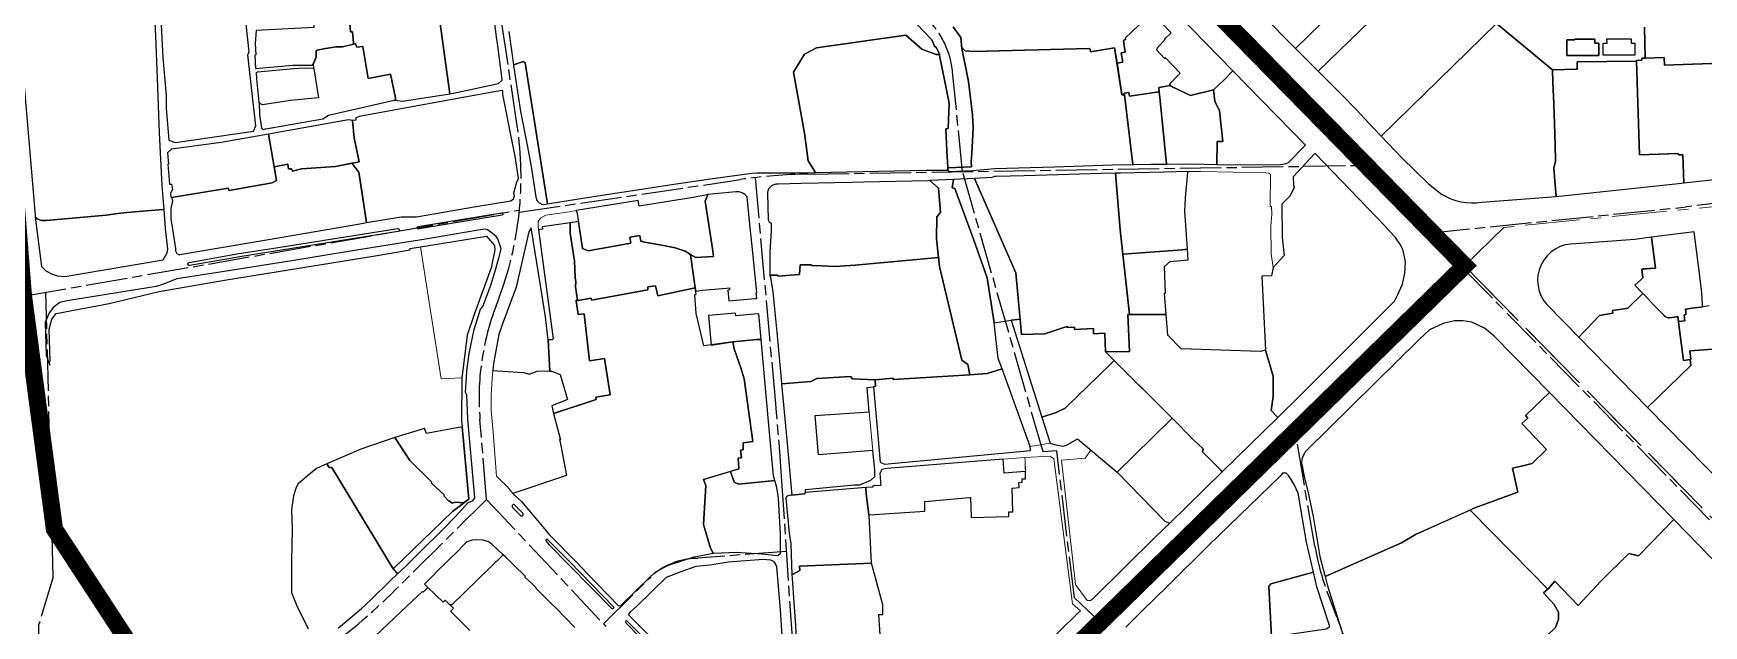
# Model space of a CAD drawing. Header units: millimetres. Extents: x 125232 to 134072, y 142885 to 152835.
# Drawn here: x 127708 to 128677, y 149478 to 149821 of the extents above; entities that cross this region are included whole.
import ezdxf

# ---------------------------------------------------------------- set-up
doc = ezdxf.new("R2010")
doc.units = ezdxf.units.MM
doc.linetypes.add('ACAD_ISO08W100', pattern=[36, 24, -3, 6, -3])
doc.linetypes.add('CENTER', pattern=[50.8, 31.75, -6.35, 6.35, -6.35])
for name, color, linetype in [('commerce', 10, 'Continuous'), ('commerce & office', 242, 'Continuous'), ('commerce and residence', 32, 'Continuous'), ('culture', 21, 'Continuous'), ('green & plaza', 80, 'Continuous'), ('hospital', 231, 'Continuous'), ('military', 76, 'Continuous'), ('research & university', 30, 'Continuous'), ('residence', 2, 'Continuous'), ('residence-bad', 41, 'Continuous'), ('Sports', 81, 'Continuous'), ('villadom', 51, 'Continuous'), ('water', 4, 'Continuous'), ('老城北中心线', 7, 'ACAD_ISO08W100')]:
    doc.layers.add(name, color=color, linetype=linetype)
for name, color, linetype, lineweight in [('government', 221, 'Continuous', 0), ('municipal utilities', 151, 'Continuous', 0), ('parking', 8, 'Continuous', 0), ('school', 31, 'Continuous', 0), ('super block', 6, 'CENTER', 0)]:
    doc.layers.add(name, color=color, linetype=linetype, lineweight=lineweight)

msp = doc.modelspace()

# ---------------------------------------------------------------- linework, layer by layer
at = {"layer": 'commerce'}
for points in [[(127942.51, 149835.23), (127942.62, 149838.06), (127940.55, 149837.98), (127906.61, 149835.76), (127893.24, 149834.44), (127890.83, 149833.93), (127890.79, 149833.86), (127891.78, 149822.11), (127892.83, 149822.11), (127893.51, 149815.71), (127893.51, 149814.9), (127894.62, 149815.15), (127895.32, 149813.19), (127898.96, 149813.56), (127902.07, 149795), (127914.92, 149797.5), (127917.88, 149783.91), (127917.88, 149782.42), (127921.97, 149781.89), (127949.36, 149786.19)], [(128363.95, 149840.08), (128356.76, 149833.25), (128367.85, 149821.65), (128364.08, 149817.98), (128364.43, 149817.61), (128360.17, 149813.26), (128359.41, 149811.74), (128364.06, 149806.71), (128364.63, 149807.04), (128373.13, 149798.26), (128367.15, 149791.97), (128367.31, 149791.02), (128367.75, 149791.07), (128367.81, 149790.71), (128379.21, 149785.21), (128392.4, 149788.5), (128398.22, 149793.96), (128403.63, 149799.53)], [(128616, 149815.55), (128613.8, 149815.54), (128613.81, 149817.92), (128602.09, 149817.88), (128602.09, 149817.5), (128597.52, 149817.49), (128597.52, 149808.45), (128616.02, 149808.51)], [(128692.79, 149797.4), (128692.21, 149804.12), (128654.07, 149802.82), (128653.92, 149807.21), (128642.88, 149806.84), (128642.88, 149806.84), (128641, 149806.78), (128641, 149805.68), (128637.85, 149805.57), (128637.85, 149805.07), (128639.61, 149750.77), (128662.17, 149751.51), (128662.2, 149750.76), (128664.8, 149750.86), (128665.43, 149734.48), (128697.13, 149737.95), (128695.13, 149768.44)], [(127896.59, 149740.74), (127892.7, 149745.84), (127892.59, 149745.95), (127883.04, 149744.06), (127863.34, 149742.68), (127858.15, 149741.27), (127857.57, 149742.58), (127855.74, 149742.58), (127855.32, 149745.41), (127847.45, 149743.73), (127848.7, 149735.84), (127846.24, 149734.48), (127821.31, 149730.13), (127820.73, 149731.39), (127788.04, 149726.08), (127788.08, 149725.92), (127788.46, 149723.94), (127787.41, 149719.83), (127787.41, 149713.91), (127790.19, 149696.34), (127790.19, 149695.08), (127791.03, 149693.61), (127792.35, 149692.8), (127792.66, 149692.9), (127845.34, 149701.87), (127897.24, 149710.79), (127901.09, 149711.45)], [(128503.41, 149682.09), (128503.95, 149688.74), (128502.45, 149695.23), (128500.9, 149698.53), (128497.99, 149702.86), (128494.98, 149706.15), (128491.98, 149709.63), (128451.75, 149751.33), (128450.92, 149751.15), (128438.76, 149737.98), (128438.83, 149733.22), (128439.31, 149731.84), (128436.99, 149727.01), (128432.05, 149722.22), (128432.23, 149702.89), (128433.54, 149692.28), (128427.15, 149685.48), (128426.03, 149680.51), (128420.59, 149680.3), (128422.6, 149637.51), (128427.02, 149622.44), (128427.18, 149610.56), (128425.84, 149602.5), (128429.77, 149598.42), (128442.85, 149611.23), (128497.46, 149665.89), (128499.18, 149669.35), (128502.1, 149675.72)], [(128427.02, 149622.44), (128422.6, 149637.51), (128419.73, 149636.73), (128373.68, 149638.28), (128366.07, 149646.11), (128364.99, 149658.07), (128342.84, 149658.07), (128343.64, 149636.71), (128329.9, 149636.39), (128368.42, 149597.9), (128380.65, 149585.67), (128386.43, 149580.24), (128386.18, 149578.5), (128396.77, 149567.9), (128397.5, 149566.81), (128429.77, 149598.42), (128425.84, 149602.5), (128427.18, 149610.56)], [(128565.98, 149569.02), (128571.99, 149570.33), (128577.44, 149571.65), (128585.7, 149579.73), (128571.42, 149594.87), (128574.95, 149598.07), (128573.49, 149599.45), (128587.42, 149612.92), (128555.17, 149645.81), (128549.81, 149650.15), (128542.42, 149653.75), (128537.32, 149654.4), (128532.24, 149654.4), (128525.68, 149652.92), (128517.83, 149649.32), (128511.83, 149643.6), (128446.35, 149579.22), (128445.83, 149578.56), (128445.05, 149577.28), (128444.55, 149576.27), (128444.1, 149575.1), (128443.82, 149574.12), (128443.68, 149573.36), (128443.58, 149572.73), (128443.53, 149571.96), (128443.84, 149570.27), (128445.11, 149564.03), (128447.12, 149555.57), (128450.3, 149540.93), (128454.23, 149517.74), (128456.35, 149509.59), (128457.27, 149506.06), (128501.58, 149525.67), (128509.66, 149530.45), (128544.2, 149545.92), (128568.38, 149554.8), (128569.01, 149554.96)], [(128129.96, 149643.66), (128127.41, 149643.66), (128113.55, 149642.19), (128113.55, 149642.19), (128114.34, 149638.24), (128118.46, 149626.57), (128120.21, 149620.87), (128125.18, 149584.5), (128119.58, 149583.69), (128119.58, 149579.67), (128117.96, 149579.47), (128118.57, 149575.01), (128116.66, 149574.87), (128117.03, 149568.51), (128112.24, 149567.1), (128112.25, 149567.07), (128114.26, 149560.78), (128116.85, 149559.78), (128136.25, 149561.55), (128138, 149561.74), (128137.15, 149564.51), (128134.51, 149593.96)], [(128368.42, 149597.9), (128334.83, 149631.47), (128332.5, 149629.12), (128306.42, 149603.79), (128301.27, 149601.3), (128292.93, 149598.64), (128297.77, 149583.48), (128300.17, 149582.72), (128304.99, 149581.73), (128307.1, 149582.3), (128313.49, 149585.92), (128336.5, 149566.74), (128367.1, 149596.54)], [(128605.31, 149594.67), (128587.42, 149612.92), (128573.49, 149599.45), (128574.95, 149598.07), (128571.42, 149594.87), (128585.7, 149579.73), (128577.44, 149571.65), (128571.99, 149570.33), (128565.98, 149569.02), (128569.01, 149554.96), (128568.38, 149554.8), (128544.2, 149545.92), (128541.34, 149544.64), (128566.03, 149519.62), (128586.38, 149498.76), (128586.64, 149498.99), (128590.57, 149503.42), (128604.12, 149489.35), (128617.13, 149503.41), (128633.45, 149519.41), (128639.02, 149518.15), (128659.61, 149539.14)], [(128566.03, 149519.62), (128541.34, 149544.64), (128509.66, 149530.45), (128501.58, 149525.67), (128457.27, 149506.06), (128458.68, 149500.67), (128467.79, 149471.86), (128472.45, 149459.35), (128476.61, 149443.71), (128533.75, 149452.06), (128573.32, 149459.75), (128585.94, 149471.6), (128590.94, 149476.47), (128592.6, 149481.41), (128592.6, 149485.43), (128590.11, 149489.83), (128583.97, 149496.55), (128586.38, 149498.76)], [(127980.39, 149518.62), (127973.67, 149524.92), (127971.74, 149526.32), (127968.73, 149527.22), (127964.66, 149527.37), (127962.36, 149527.15), (127959.19, 149526.26), (127956.55, 149523.48), (127954.34, 149521.19), (127948.14, 149515.14), (127941.92, 149509.07), (127939.92, 149506.97), (127934.58, 149501.62), (127936.61, 149499.71), (127945.58, 149491.23), (127946.61, 149492.32), (127949.17, 149489.9), (127950.49, 149489.6)], [(128452.39, 149500.03), (128450.4, 149508.71), (128425.72, 149501.76), (128424.55, 149500.41), (128426.19, 149471.13), (128457.88, 149475.77), (128460.05, 149477.04), (128459.46, 149478.85)]]:
    msp.add_lwpolyline(points, close=True, dxfattribs=at)
msp.add_lwpolyline([(128641.61, 149679.39), (128641.25, 149682.73), (128641.06, 149684.51), (128641.31, 149684.53), (128648.89, 149685.11), (128646.69, 149702.95), (128637, 149701.68), (128602.74, 149699.09, 0.672612), (128586.12, 149663.65), (128604.41, 149644.98), (128606.97, 149647.63), (128608.85, 149649.58), (128616.51, 149657.51), (128624.23, 149658.91), (128623.99, 149660.5), (128628.12, 149661.12), (128632.91, 149661.83), (128641.62, 149670.25), (128640.72, 149671.18), (128637.25, 149674.78), (128636.85, 149675.18), (128640.56, 149678.47)], format="xyb", close=True, dxfattribs=at)
for points in [[(128426.19, 149471.13), (128424.56, 149500.26), (128424.34, 149500.35), (128424.49, 149500.35), (128425.72, 149501.76), (128450.4, 149508.71), (128446.41, 149526.09), (128441.6, 149554.55), (128439.24, 149559.48), (128436.27, 149564.57), (128434.62, 149565.98), (128432.5, 149565.98), (128431.11, 149564.34), (128389.63, 149524.09), (128365.5, 149500.35), (128365.5, 149500.35), (128351.46, 149486.54), (128341.56, 149476.77)], [(128681.85, 149516.39), (128659.61, 149539.14), (128639.02, 149518.15), (128633.45, 149519.41), (128617.13, 149503.41), (128604.12, 149489.35), (128590.57, 149503.42), (128586.64, 149498.99), (128586.41, 149498.73), (128586.38, 149498.76), (128583.97, 149496.55), (128590.11, 149489.83), (128592.6, 149485.43), (128592.6, 149481.41), (128590.94, 149476.47)]]:
    msp.add_lwpolyline(points, dxfattribs=at)
at = {"layer": 'commerce & office'}
msp.add_lwpolyline([(128674.57, 149680.47), (128671.43, 149706.19), (128646.69, 149702.95), (128648.89, 149685.11), (128641.38, 149684.54), (128641.06, 149684.51), (128641.25, 149682.73), (128641.61, 149679.39), (128640.56, 149678.47), (128636.85, 149675.18), (128637.25, 149674.78), (128640.72, 149671.18), (128641.62, 149670.25), (128644.2, 149667.59), (128645.92, 149665.81), (128647.67, 149663.99), (128651.15, 149660.4), (128653.96, 149657.49), (128654.44, 149657.07), (128654.76, 149656.87), (128655.61, 149656.46, 0.141112), (128656.98, 149656.23), (128659.79, 149656.61), (128661.92, 149656.88), (128662.29, 149654.02), (128665.96, 149654.49), (128665.84, 149655.54), (128665.59, 149657.92), (128666.61, 149658.08), (128666.44, 149659.64), (128666.27, 149661.18), (128670.17, 149661.73), (128675.12, 149662.43), (128676.2, 149662.58), (128676.45, 149662.62), (128676.28, 149664.03), (128675.76, 149670.75)], format="xyb", close=True, dxfattribs=at)
msp.add_lwpolyline([(128709.53, 149639.94), (128668.84, 149637.08), (128669.41, 149632.1), (128668.99, 149632.05), (128669.46, 149628.56), (128644.38, 149604.2), (128700.53, 149546.89, 0.303306)], format="xyb", dxfattribs=at)
msp.add_lwpolyline([(128200.34, 149451.85), (128198.28, 149483.97), (128200.54, 149484.13), (128200.54, 149489.72), (128193.94, 149513.78), (128152.26, 149512.14), (128152.39, 149509.62), (128147.89, 149507.17), (128147.97, 149505.19), (128148.93, 149490.96), (128150.01, 149477.67), (128151.29, 149452.84)], dxfattribs=at)
at = {"layer": 'commerce and residence'}
msp.add_lwpolyline([(128241.44, 149825.13), (128245.87, 149818.86), (128246.45, 149812.4), (128246.91, 149812.59), (128248.34, 149811.21), (128253.13, 149810.78), (128320.38, 149812.57), (128320.89, 149812.05), (128321.15, 149810.58), (128335.1, 149812.89), (128336.5, 149803.94), (128339.86, 149804.59), (128338.88, 149809.9), (128341.25, 149810.27), (128340.2, 149816.92), (128341.58, 149818.12), (128341.25, 149818.5), (128356.76, 149833.25)], dxfattribs=at)
for points in [[(128397.5, 149566.81), (128396.77, 149567.9), (128386.18, 149578.5), (128386.43, 149580.24), (128380.65, 149585.67), (128368.42, 149597.9), (128367.1, 149596.54), (128336.5, 149566.74), (128364.31, 149538.3), (128367.07, 149537.04)], [(128138.46, 149512.96), (128138.99, 149511.65), (128141.08, 149486.82), (128145.82, 149411.89), (128144.94, 149409.78), (128141.16, 149406.54), (128136.18, 149405.44), (128132.72, 149405.78), (128129.48, 149407.33), (128121.54, 149415.1), (128053, 149483.84), (128054.48, 149485.73), (128057.81, 149488.9), (128074.99, 149505.7), (128083.6, 149509.06), (128092.3, 149512.14), (128100.33, 149512.88), (128110.95, 149514.64), (128131.2, 149516.11), (128135.38, 149515.79), (128136.69, 149515.13), (128137.27, 149514.68)]]:
    msp.add_lwpolyline(points, close=True, dxfattribs=at)
at = {"layer": 'culture'}
for points in [[(128506.85, 149877.57, -0.462909), (128505.74, 149891.5), (128467.2, 149929.3, -0.358901), (128455.85, 149929.28), (128389.74, 149864.59), (128404.38, 149848.84), (128435.46, 149817.19), (128440.05, 149812.55)], [(128556.73, 149826.94, -0.372806), (128557.66, 149838.73), (128534.99, 149860.53), (128535.61, 149861.08), (128533.9, 149862.93, -0.452341), (128519.97, 149864.11), (128453.19, 149799.27), (128467.24, 149785.2), (128475.15, 149777.33), (128485.24, 149766.21), (128489.7, 149761.6)], [(128662.32, 149653.77), (128661.92, 149656.88), (128659.79, 149656.61), (128657.07, 149656.25, -0.150833), (128655.61, 149656.46), (128654.76, 149656.87), (128654.44, 149657.07), (128653.96, 149657.49), (128651.15, 149660.4), (128647.67, 149663.99), (128645.92, 149665.81), (128644.2, 149667.59), (128641.62, 149670.25), (128632.91, 149661.83), (128628.12, 149661.12), (128623.99, 149660.5), (128624.23, 149658.91), (128616.51, 149657.51), (128608.85, 149649.58), (128606.97, 149647.63), (128604.41, 149644.98), (128644.38, 149604.2), (128669.46, 149628.56), (128668.99, 149632.05), (128665.17, 149631.54)]]:
    msp.add_lwpolyline(points, format="xyb", close=True, dxfattribs=at)
at = {"layer": 'government'}
for points in [[(128013.3, 149623.39), (128008.43, 149625.22), (128007.48, 149625.22), (128006.46, 149625.49), (128000, 149625.26), (127995.41, 149623.54), (127992.26, 149624.44), (127988.91, 149624.67), (127974.33, 149625.63), (127973.97, 149620.84), (127973.41, 149611.58), (127973.41, 149602.35), (127974.44, 149589.94), (127976.41, 149564.33), (127977.76, 149563.02), (127982.79, 149558.08), (127985.87, 149554.22), (128017.15, 149564.73), (128013.15, 149585.02), (128013.05, 149585.57), (128013.56, 149585.49), (128008.46, 149605.17), (128017.57, 149608.72)], [(128336.5, 149566.74), (128321.38, 149579.35), (128318.04, 149574.83), (128304.32, 149573.68), (128312.32, 149501.55), (128319.18, 149492.13), (128321.35, 149492.13), (128322.84, 149493.57), (128358.6, 149528.9), (128367.07, 149537.04), (128364.31, 149538.3)]]:
    msp.add_lwpolyline(points, close=True, dxfattribs=at)
msp.add_lwpolyline([(128278.4, 149450.06), (128314.11, 149485.16), (128315.26, 149486.26), (128310.75, 149490.28), (128299.84, 149574.39), (128297.6, 149575.85), (128283.06, 149575.23), (128283.01, 149575.22), (128283.25, 149573.16), (128283.47, 149562.86), (128281.38, 149562.73), (128281.5, 149560.81), (128279.55, 149560.69), (128279.72, 149557.66), (128275.6, 149557.42), (128275.98, 149543.66), (128273.72, 149543.6), (128273.79, 149540.89), (128251.83, 149540.28), (128251.5, 149552.03), (128250.75, 149551.96), (128224.9, 149549.57), (128224.98, 149544.07), (128192.82, 149541.94), (128192.57, 149541.87), (128192.59, 149541.66), (128193.94, 149513.78), (128200.54, 149489.72), (128200.54, 149484.13), (128198.28, 149483.97), (128200.34, 149451.85)], dxfattribs=at)
at = {"layer": 'green & plaza'}
msp.add_lwpolyline([(128506.85, 149877.57), (128440.05, 149812.55), (128453.19, 149799.27), (128519.97, 149864.11, 0.452341)], format="xyb", dxfattribs=at)
msp.add_lwpolyline([(128590.46, 149762.98), (128589.87, 149780.42), (128589.44, 149792.96), (128589.2, 149800.08), (128556.73, 149826.94), (128489.7, 149761.6), (128501.81, 149749.11), (128517.23, 149733.93), (128524.79, 149728.03, 0.183541), (128548.26, 149723.3), (128591.31, 149726.61), (128590.56, 149735.64), (128589.88, 149743.12), (128590.99, 149747.07), (128590.95, 149748.54)], format="xyb", close=True, dxfattribs=at)
msp.add_lwpolyline([(128556.73, 149826.94), (128589.2, 149800.08), (128603.55, 149800.43), (128603.55, 149804.76), (128637.85, 149805.07), (128637.85, 149805.57), (128641, 149805.68), (128641, 149806.78), (128642.88, 149806.84), (128642.61, 149824.81)], dxfattribs=at)
for points in [[(128597.52, 149817.49), (128602.09, 149817.5), (128602.09, 149817.88), (128613.81, 149817.92), (128613.8, 149815.54), (128616, 149815.55), (128616.02, 149808.51), (128597.52, 149808.45)], [(128618.52, 149815.62), (128620.8, 149815.62), (128620.78, 149818.14), (128634.8, 149818.05), (128634.8, 149815.67), (128636.99, 149815.67), (128636.99, 149808.64), (128618.54, 149808.58)], [(127993.04, 149804.24), (127991.93, 149804.89), (127986.34, 149803.06), (127986.39, 149802.69), (127990.37, 149775.9), (127994.36, 149755.52), (127996.6, 149743.94), (127999.36, 149726.48), (127999.64, 149724.69), (128000, 149724.03), (128001.17, 149722.94), (128002.59, 149722.2), (128003.88, 149721.98), (128006.13, 149722.36)], [(127931.04, 149709.27), (127979.41, 149717.19), (127979.74, 149717.04), (127979.98, 149716.75), (127980.06, 149716.46), (127980.04, 149716.13), (127979.85, 149715.8), (127979.74, 149715.73), (127931.49, 149707.75), (127931.22, 149707.71), (127930.81, 149707.84), (127930.53, 149708.13), (127930.45, 149708.45), (127930.51, 149708.76), (127930.68, 149709.05)], [(127977.13, 149702.1), (127976.19, 149703.49), (127974.01, 149705.36), (127971.31, 149707.33), (127969.82, 149707.61), (127965.8, 149706.98), (127938.81, 149702.46), (127931.72, 149701.33), (127923, 149699.94), (127891.71, 149694.85), (127858.83, 149689.56), (127814.72, 149682.6), (127791.05, 149678.81), (127782.69, 149675.54), (127778.93, 149674.47), (127727.26, 149666.07), (127723.01, 149665.01), (127719.27, 149662.19), (127716.69, 149658.76), (127714.6, 149653.54), (127715.15, 149634.54), (127717.21, 149628.71), (127717.12, 149631.1), (127717.47, 149631.11), (127716.95, 149649.62), (127718.43, 149655.34), (127721.02, 149658.81), (127751.63, 149664.51), (127780.67, 149671.43), (127819.76, 149678.18), (127904.94, 149692.07), (127926.3, 149695.6), (127926.3, 149696.36), (127932.35, 149697.35), (127970.74, 149703.6), (127975.37, 149698.2), (127975.55, 149695.74), (127973.43, 149685.28), (127963.52, 149658.04), (127959.33, 149646.08), (127956.54, 149622.75), (127956.37, 149621.36), (127956.16, 149596.51), (127956.49, 149592.93), (127960.42, 149551.02), (127951, 149543.77), (127916.53, 149510.48), (127916.54, 149510.47), (127919.09, 149507.6), (127923.64, 149511.94), (127932.63, 149520.87), (127945.38, 149533.39), (127952.67, 149541.01), (127960, 149549.05), (127962.71, 149550.1), (127963.84, 149551.82), (127960.14, 149592.98), (127959.73, 149597.6), (127959.26, 149611.32), (127958.45, 149613.16), (127958.97, 149621.63), (127959.2, 149625.47), (127960.54, 149635.6), (127963.4, 149649.44), (127967.08, 149661.27), (127968.58, 149662.72), (127973.05, 149674.49), (127975.41, 149682.73), (127978.05, 149691.6), (127979.12, 149696.33)], [(127798.13, 149688.3), (127826.88, 149693.45), (127846.04, 149696.46), (127888.73, 149703.26), (127919.28, 149707.98), (127919.63, 149707.89), (127919.88, 149707.69), (127920.05, 149707.45), (127920.12, 149707.16), (127920.08, 149706.8), (127919.9, 149706.52), (127919.63, 149706.34), (127919.43, 149706.27), (127919.32, 149706.25), (127828.67, 149691.87), (127798.46, 149686.56), (127797.88, 149686.59), (127797.52, 149686.85), (127797.34, 149687.28), (127797.39, 149687.76), (127797.73, 149688.14)], [(127986.87, 149547.75), (127986.54, 149547.87), (127986.18, 149547.87), (127985.74, 149547.58), (127985.62, 149547.37), (127985.52, 149546.92), (127985.5, 149546.82), (127985.82, 149546.22), (127990.58, 149541.38), (127990.91, 149541.25), (127991.45, 149541.25), (127991.68, 149541.43), (127991.96, 149541.79), (127991.96, 149542.11), (127991.96, 149542.48), (127991.75, 149542.81)], [(128018.78, 149514.77), (128006.08, 149527.5), (128005.66, 149527.66), (128005.26, 149527.55), (128005.01, 149527.26), (128005.01, 149526.93), (128005.17, 149526.53), (128006.9, 149524.77), (128043.45, 149487.61), (128043.64, 149487.5), (128044.02, 149487.5), (128044.3, 149487.66), (128044.48, 149487.98), (128044.43, 149488.35)], [(128082.5, 149447.42), (128131.26, 149398.21), (128132.03, 149398.21), (128132.44, 149399.32), (128131.52, 149401.24), (128120.29, 149412.07), (128087.07, 149445.49), (128052.13, 149480.47), (128051.49, 149480.35), (128051.24, 149479.74), (128051.69, 149479.13)]]:
    msp.add_lwpolyline(points, close=True, dxfattribs=at)
at = {"layer": 'hospital'}
for points in [[(127914.92, 149797.5), (127902.07, 149795), (127898.96, 149813.56), (127895.32, 149813.19), (127894.62, 149815.15), (127887.14, 149813.41), (127883.47, 149813.41), (127876.13, 149812.27), (127871.84, 149811.4), (127871.84, 149807.55), (127869.99, 149803.21), (127870.27, 149801.35), (127870.01, 149801.33), (127870.44, 149800.75), (127873.11, 149783.85), (127856.9, 149782.38), (127840.6, 149779.82), (127839.72, 149780.22), (127838.67, 149780.97), (127838.84, 149774.12), (127840.13, 149766.3), (127841.26, 149765.46), (127842.46, 149765.78), (127842.62, 149765.89), (127875.7, 149771.75), (127879.04, 149773.71), (127917, 149782.54), (127917.88, 149782.42), (127917.88, 149783.91)], [(128120.21, 149620.87), (128118.46, 149626.57), (128114.34, 149638.24), (128113.55, 149642.19), (128096.84, 149639.86), (128092.37, 149658.65), (128091.48, 149669.62), (128092.34, 149669.89), (128091.8, 149673.52), (128070.06, 149669.06), (128068.69, 149674.68), (128064.16, 149674.12), (128064.22, 149672.41), (128062.11, 149672.03), (128031.58, 149666.51), (128031.37, 149667.67), (128022.66, 149666.1), (128023.82, 149658.12), (128027.22, 149658.61), (128030.46, 149631.3), (128039.1, 149632.61), (128042.32, 149611.47), (128036.33, 149610.56), (128034.01, 149610.2), (128034.28, 149608.85), (128009.61, 149600.72), (128013.56, 149585.49), (128013.05, 149585.57), (128013.15, 149585.02), (128017.15, 149564.73), (127985.87, 149554.22), (127986.03, 149554.02), (127990.89, 149549.64), (128007.12, 149530.3), (128023.17, 149514.06), (128029.33, 149507.61), (128047, 149489.27), (128047.98, 149489.09), (128048.63, 149489.38), (128065.56, 149505.93), (128069.07, 149508.95), (128076.19, 149512.63), (128091.06, 149517.52), (128102.23, 149519.67), (128100.64, 149522.57), (128096.48, 149536.27), (128097.89, 149558.89), (128096.52, 149562.47), (128117.03, 149568.51), (128116.66, 149574.87), (128118.57, 149575.01), (128117.96, 149579.47), (128119.58, 149579.67), (128119.58, 149583.69), (128125.18, 149584.5)]]:
    msp.add_lwpolyline(points, close=True, dxfattribs=at)
at = {"layer": 'military'}
msp.add_lwpolyline([(128375.78, 149718.08), (128376.24, 149725.83), (128377.6, 149740.44), (128377.73, 149741.03), (128363.71, 149740.78), (128338.43, 149740.21), (128335.69, 149740.15), (128338.32, 149707.29), (128339.89, 149693.21), (128374.33, 149695.75), (128377.4, 149696.06)], close=True, dxfattribs=at)
at = {"layer": 'municipal utilities'}
for points in [[(128620.78, 149818.14), (128634.8, 149818.05), (128634.8, 149815.67), (128636.99, 149815.67), (128636.99, 149808.64), (128618.54, 149808.58), (128618.52, 149815.62), (128620.8, 149815.62)], [(128023.22, 149716.65), (128022.71, 149718.47), (128018.63, 149717.8), (128005.07, 149715.78), (128001.93, 149713.98), (128000.59, 149712.17), (128000.59, 149708.76), (128000.78, 149707.35), (128003.13, 149707.74), (128002.95, 149709.03), (128023.93, 149712.09)], [(128283.25, 149573.16), (128283.01, 149575.22), (128270.38, 149574.19), (128271.05, 149566.07), (128283.2, 149567.03), (128283.38, 149567.01)]]:
    msp.add_lwpolyline(points, close=True, dxfattribs=at)
at = {"layer": 'parking'}
msp.add_lwpolyline([(128275.02, 149654.81), (128265.26, 149653.27), (128267.57, 149632.7), (128286.18, 149581.55), (128297.77, 149583.48)], close=True, dxfattribs=at)
at = {"layer": 'research & university'}
msp.add_lwpolyline([(128642.61, 149824.81), (128642.88, 149806.84), (128653.92, 149807.21), (128654.07, 149802.82), (128692.21, 149804.12), (128692.21, 149804.13), (128699.08, 149804.73), (128699.13, 149802.01), (128703.32, 149802.01), (128703.34, 149800.81), (128715.84, 149801.06), (128718.39, 149801.12), (128725.77, 149801.63), (128741.08, 149802.67), (128744.57, 149803.3), (128750.51, 149808.32), (128746.82, 149812.61), (128747.62, 149820.09), (128745.71, 149831.02)], dxfattribs=at)
msp.add_lwpolyline([(127988.52, 149735.77), (127988.86, 149736.17), (127989.09, 149736.7), (127989.15, 149737.27), (127987.19, 149749.98), (127984.97, 149761.4), (127980.21, 149785.82), (127980.07, 149788.12), (127975.03, 149787.25), (127896.69, 149772.98), (127894.83, 149772.34), (127894.77, 149770.81), (127892.93, 149770.67), (127893.83, 149760.73), (127896.72, 149746.76), (127892.59, 149745.95), (127892.7, 149745.84), (127896.59, 149740.74), (127898.12, 149730.8), (127901.09, 149711.45), (127921.1, 149714.88), (127930.09, 149714.8), (127964.63, 149720.71), (127984.79, 149724.1), (127986.27, 149725.27), (127986.85, 149727.08), (127986.51, 149728.77)], close=True, dxfattribs=at)
at = {"layer": 'residence'}
for points in [[(127780.96, 149763.49), (127779.78, 149795.28), (127778.83, 149819.66), (127778.04, 149836.44), (127775.5, 149871.74), (127774.63, 149873.25), (127762.15, 149872.49), (127716.93, 149868.23), (127697.9, 149865.1), (127696.17, 149863.69), (127708.67, 149715.87), (127708.82, 149714.63), (127709.89, 149713.66), (127712.42, 149712.59), (127715.12, 149712.76), (127719.46, 149713.04), (127750, 149715.71), (127756.8, 149716.66), (127761.97, 149717.33), (127782.87, 149718.98), (127783.57, 149719.03), (127782.46, 149733.07)], [(127831.1, 149826.51), (127828.3, 149858.21), (127828.3, 149868.7), (127827.46, 149876.49), (127826.94, 149877.16), (127825.32, 149876.96), (127790.06, 149874.18), (127779.89, 149873.57), (127779.14, 149871.74), (127781.44, 149833.86), (127782.86, 149807.03), (127784.76, 149785.26), (127784.76, 149777.8), (127786.42, 149759.37), (127790.14, 149757.95), (127835.39, 149764.59), (127836.81, 149767.59), (127832.23, 149808.84), (127832.87, 149810.61)], [(127892.83, 149822.11), (127891.78, 149822.11), (127890.79, 149833.86), (127890.79, 149833.85), (127890.78, 149833.9), (127876.79, 149833.27), (127869.99, 149832.08), (127870.39, 149828.11), (127870.39, 149824.75), (127836.95, 149822.98), (127836.4, 149815.31), (127836.89, 149808.88), (127836.23, 149808.49), (127836.7, 149800.86), (127858.1, 149802.74), (127869.78, 149802.74), (127871.84, 149807.55), (127871.84, 149811.4), (127876.13, 149812.27), (127883.47, 149813.41), (127887.14, 149813.41), (127893.51, 149814.9), (127893.51, 149815.71)], [(127976.46, 149819.03), (127974.69, 149833.28), (127973.5, 149841.26), (127956.27, 149838.6), (127942.62, 149838.06), (127942.51, 149835.23), (127949.36, 149786.19), (127951.56, 149786.53), (127977.61, 149792.23), (127979.83, 149794.09), (127979.8, 149794.53), (127977.28, 149813.94)], [(128239.01, 149780.62), (128238.76, 149782.73), (128236.68, 149792.38), (128233.53, 149808.47), (128233.74, 149809.01), (128231.58, 149809.01), (128223.28, 149812.07), (128213.97, 149820.13), (128162.14, 149812.96), (128155.22, 149809.22), (128148.85, 149798.66), (128155.21, 149763.32), (128157.26, 149747.21), (128161.48, 149740.44), (128161.55, 149740.44), (128225.77, 149741.88), (128238.27, 149741.96), (128238.26, 149743.43), (128237.8, 149752.97), (128237.16, 149765.83), (128238.61, 149766.01)], [(128340.8, 149785.63), (128339.36, 149785.63), (128335.1, 149812.89), (128321.15, 149810.58), (128320.89, 149812.05), (128320.38, 149812.57), (128253.13, 149810.78), (128248.34, 149811.21), (128246.91, 149812.59), (128246.45, 149812.4), (128250.41, 149793.4), (128252.64, 149773.91), (128253.11, 149766.54), (128252.27, 149751.57), (128251.79, 149746.83), (128252.07, 149743.75), (128238.46, 149743.33), (128238.26, 149743.43), (128238.27, 149741.96), (128238.68, 149741.96), (128238.64, 149741.1), (128252.75, 149741.67), (128265.62, 149742.81), (128300.22, 149743.86), (128333.94, 149744.89), (128345.74, 149745.1)], [(128637.85, 149805.07), (128603.55, 149804.76), (128603.55, 149800.43), (128589.2, 149800.08), (128589.44, 149792.96), (128589.87, 149780.42), (128590.46, 149762.98), (128590.95, 149748.54), (128590.99, 149747.07), (128589.88, 149743.12), (128590.56, 149735.64), (128591.31, 149726.61), (128662.35, 149734.15), (128665.43, 149734.48), (128664.8, 149750.86), (128662.2, 149750.76), (128662.17, 149751.51), (128639.61, 149750.77)], [(127838.66, 149781.27), (127837.43, 149794.84), (127837.16, 149798.51), (127837.77, 149799.03), (127858.91, 149800.8), (127864.91, 149801.32), (127866.4, 149801.03), (127870.01, 149801.33), (127870.44, 149800.75), (127873.11, 149783.85), (127856.9, 149782.38), (127840.6, 149779.82), (127839.72, 149780.22), (127838.67, 149780.97)], [(128395.91, 149776.4), (128393.25, 149782), (128392.4, 149788.5), (128379.21, 149785.21), (128367.81, 149790.71), (128367.75, 149791.07), (128367.32, 149791), (128367.32, 149790.97), (128360.66, 149789.82), (128360.97, 149787.32), (128361.59, 149782.35), (128365.29, 149745.37), (128379.89, 149745.5), (128394.39, 149745.26), (128394.61, 149758.58), (128397.88, 149758.53)], [(127893.83, 149760.73), (127892.93, 149770.67), (127890.66, 149771.14), (127844.06, 149762.87), (127847.46, 149743.73), (127855.32, 149745.41), (127855.74, 149742.58), (127857.57, 149742.58), (127858.15, 149741.27), (127863.34, 149742.68), (127883.04, 149744.06), (127896.72, 149746.76)], [(127844.06, 149762.87), (127816.76, 149758.02), (127787.94, 149754.03), (127785.62, 149751.97), (127786.09, 149745.34), (127785.67, 149745.34), (127786.67, 149733.71), (127787.94, 149733.71), (127788.37, 149730.59), (127787.2, 149728.52), (127787.57, 149726.14), (127787.79, 149726.04), (127820.73, 149731.39), (127821.31, 149730.13), (127846.24, 149734.48), (127848.7, 149735.84), (127847.45, 149743.73), (127847.46, 149743.73)], [(128345.74, 149745.1), (128345.76, 149745.01), (128345.74, 149745.1)], [(128231.91, 149714.8), (128234.09, 149717.35), (128232.86, 149731.52), (128227.96, 149735.83), (128226.63, 149735.75), (128189.41, 149734.92), (128182.6, 149734.76), (128153.31, 149734.1), (128140.13, 149733.81), (128138.6, 149733.76), (128137.98, 149733.65), (128136.81, 149733.24), (128135.94, 149732.72), (128134.72, 149731.53), (128133.94, 149730.15), (128133.6, 149728.73), (128134.16, 149713.09), (128134.63, 149711.91), (128135.86, 149711.22), (128135.91, 149706.63), (128134.99, 149694.67), (128135.03, 149684.18), (128135.09, 149680.95), (128139.56, 149680.95), (128139.6, 149680.32), (128152.31, 149681.34), (128152.56, 149686.96), (128159.17, 149687.03), (128159.18, 149686.49), (128164.98, 149686.3), (128172.93, 149685.92), (128184.65, 149686.68), (128232.94, 149691.15), (128231.82, 149702.09)], [(128261.08, 149679.41), (128253.3, 149701.77), (128242.32, 149731.29), (128240.79, 149731.64), (128241.56, 149736.55), (128227.96, 149735.83), (128232.86, 149731.52), (128234.09, 149717.35), (128231.91, 149714.8), (128231.82, 149702.09), (128233.48, 149685.91), (128246.51, 149631.64), (128249.97, 149629.21), (128251, 149623.19), (128251.04, 149623.19), (128261.23, 149623.83), (128269.82, 149626.52), (128267.57, 149632.7), (128265.26, 149653.27)], [(128338.32, 149707.29), (128335.69, 149740.15), (128327.23, 149739.95), (128302.11, 149739.26), (128282.64, 149738.69), (128266.28, 149738.21), (128265.34, 149738.15), (128264.5, 149737.92), (128263.88, 149737.59), (128253.82, 149737.11), (128277.87, 149682.31), (128280.99, 149646.58), (128294.7, 149646.95), (128307.4, 149651.22), (128307.77, 149650.52), (128311.79, 149650.79), (128311.86, 149649.47), (128322.77, 149650.07), (128322.93, 149646.99), (128329.36, 149647.25), (128329.8, 149636.49), (128329.9, 149636.39), (128343.64, 149636.71), (128342.84, 149658.07), (128343.81, 149658.07), (128339.89, 149693.21)], [(128097.43, 149723.94), (128099.16, 149727.7), (128098.51, 149727.63), (128090.55, 149726.03), (128059.22, 149721.01), (128058.55, 149724.35), (128022.71, 149718.47), (128023.22, 149716.65), (128026.39, 149696.45), (128029.6, 149695.17), (128054.35, 149699.55), (128053.75, 149702.93), (128059.57, 149703.96), (128060.17, 149700.58), (128061.18, 149700.76), (128061.27, 149700.23), (128073.25, 149698.24), (128080.15, 149696.77), (128085.84, 149694.94), (128089.02, 149692.95), (128092.19, 149691.3), (128102.36, 149691.88), (128101.74, 149696.45)], [(128124.97, 149695.93), (128123.34, 149712.2), (128121.85, 149726.34), (128120.7, 149727.63), (128119.46, 149728.58), (128117.26, 149729.3), (128115.39, 149729.3), (128099.16, 149727.7), (128097.43, 149723.94), (128101.74, 149696.45), (128102.36, 149691.88), (128092.19, 149691.3), (128088.96, 149692.98), (128091.8, 149673.52), (128092.07, 149671.74), (128095.99, 149672.22), (128109.92, 149673.49), (128111.56, 149673.63), (128111.67, 149672.39), (128110.71, 149672.3), (128111.27, 149666.1), (128126.32, 149667.36), (128127.53, 149667.5), (128127.11, 149670.78), (128127.43, 149670.83)], [(128088.96, 149692.99), (128085.84, 149694.94), (128080.15, 149696.77), (128073.25, 149698.24), (128061.27, 149700.23), (128061.18, 149700.76), (128060.17, 149700.58), (128059.57, 149703.96), (128053.75, 149702.93), (128054.35, 149699.55), (128029.6, 149695.17), (128026.39, 149696.45), (128023.93, 149712.09), (128019.13, 149711.39), (128019.13, 149711.33), (128019.18, 149705.26), (128020.48, 149696.63), (128021.66, 149689.29), (128022.02, 149679.68), (128022.39, 149677.09), (128022.31, 149674.22), (128023.42, 149666.52), (128022.66, 149666.41), (128022.66, 149666.1), (128031.37, 149667.67), (128031.58, 149666.51), (128062.11, 149672.03), (128064.22, 149672.41), (128064.16, 149674.12), (128068.69, 149674.68), (128070.06, 149669.06), (128091.8, 149673.52)], [(128233.48, 149685.91), (128232.94, 149691.15), (128184.65, 149686.68), (128172.93, 149685.92), (128164.98, 149686.3), (128159.18, 149686.49), (128159.17, 149687.03), (128152.56, 149686.96), (128152.31, 149681.34), (128139.6, 149680.32), (128139.56, 149680.95), (128135.09, 149680.95), (128135.1, 149680.76), (128135.37, 149679.59), (128136.8, 149671.31), (128137.59, 149663.28), (128139.1, 149647.81), (128140.01, 149637.47), (128141.85, 149618.49), (128141.89, 149617.98), (128158.77, 149619.31), (128162.31, 149620.97), (128181.88, 149622.2), (128182.97, 149620.88), (128196.11, 149620.19), (128206.65, 149621.11), (128206.68, 149620.42), (128251, 149623.19), (128249.97, 149629.21), (128246.51, 149631.64)], [(128364.13, 149685.95), (128367.32, 149688.83), (128377.85, 149689.92), (128377.4, 149696.06), (128374.33, 149695.75), (128340.1, 149693.22), (128339.89, 149693.16), (128343.78, 149658.32), (128343.89, 149658.07), (128364.99, 149658.07), (128364.02, 149670.45), (128364.69, 149670.51)], [(128128.59, 149658.53), (128125.87, 149658.28), (128115.34, 149657.35), (128115.21, 149658.97), (128099.5, 149657.58), (128100.91, 149640.43), (128113.55, 149642.19), (128127.41, 149643.66), (128129.96, 149643.66)], [(128191.46, 149615.85), (128195.1, 149616.21), (128196.42, 149616.62), (128196.11, 149620.19), (128182.97, 149620.88), (128181.88, 149622.2), (128162.31, 149620.97), (128158.77, 149619.31), (128141.89, 149617.98), (128142.53, 149609.82), (128144.93, 149585.49), (128147.75, 149553.34), (128155.08, 149554.05), (128155.66, 149554.76), (128155.66, 149556.68), (128184.05, 149559.37), (128187.22, 149559.37), (128193.55, 149561.92), (128195.87, 149564.19), (128195.87, 149568), (128194.83, 149579.26), (128163.29, 149576.76), (128161.42, 149599.49), (128192.77, 149601.66)], [(128269.82, 149626.52), (128261.23, 149623.83), (128251.04, 149623.19), (128251.01, 149623.14), (128251, 149623.19), (128206.68, 149620.42), (128206.65, 149621.11), (128196.11, 149620.19), (128196.42, 149616.62), (128195.1, 149616.21), (128199.04, 149572.46), (128201.51, 149571.38), (128286.36, 149579.13), (128286.18, 149581.55)], [(127956.49, 149592.93), (127935.81, 149589.11), (127934.69, 149591.94), (127917.48, 149586.81), (127926.11, 149573.36), (127938.95, 149560.87), (127938.45, 149560.51), (127946.21, 149553.25), (127945.82, 149552.85), (127948.86, 149549.86), (127949, 149550), (127950.79, 149548.71), (127952.59, 149549.27), (127957.33, 149548.77), (127960.42, 149551.02)], [(128279.55, 149560.69), (128281.5, 149560.81), (128281.38, 149562.73), (128283.47, 149562.86), (128283.38, 149567.01), (128283.2, 149567.03), (128271.05, 149566.07), (128270.38, 149574.19), (128202.98, 149568.69), (128200.11, 149568.22), (128198.91, 149565.93), (128199.54, 149558.99), (128194.87, 149558.66), (128194.87, 149558.03), (128190.7, 149557.69), (128190.7, 149557.68), (128191, 149554.03), (128192.57, 149541.87), (128192.82, 149541.94), (128224.98, 149544.07), (128224.9, 149549.57), (128250.75, 149551.96), (128251.5, 149552.03), (128251.83, 149540.28), (128273.79, 149540.89), (128273.72, 149543.6), (128275.98, 149543.66), (128275.6, 149557.42), (128279.72, 149557.66)], [(128140.05, 149551.54), (128139.13, 149557.81), (128138.41, 149560.41), (128138, 149561.74), (128136.25, 149561.55), (128116.85, 149559.78), (128114.26, 149560.78), (128112.24, 149567.1), (128096.52, 149562.47), (128097.89, 149558.89), (128096.48, 149536.27), (128100.64, 149522.57), (128102.23, 149519.67), (128102.6, 149519.74), (128115.42, 149520.23), (128130.31, 149519.25), (128139.71, 149518.27), (128141.18, 149519.74), (128141.18, 149530.53)]]:
    msp.add_lwpolyline(points, close=True, dxfattribs=at)
for points in [[(127983.67, 149822.36), (127986.34, 149803.06), (127991.93, 149804.89), (127993.04, 149804.24), (128006.13, 149722.36), (128027.75, 149725.85), (128049.17, 149729.18), (128080.79, 149733.92), (128103.36, 149737.22), (128124.62, 149740.15), (128127.56, 149740.37), (128149.55, 149740.41), (128161.48, 149740.44), (128157.26, 149747.21), (128155.21, 149763.32), (128148.85, 149798.66), (128155.22, 149809.22), (128162.14, 149812.96), (128213.97, 149820.13), (128223.28, 149812.07), (128231.58, 149809.01), (128233.74, 149809.01), (128231.46, 149813.13), (128230.31, 149814.08), (128230.1, 149815.6), (128228.89, 149817.79), (128207.66, 149840.01)], [(128356.76, 149833.25), (128341.25, 149818.5), (128341.58, 149818.12), (128340.2, 149816.92), (128341.25, 149810.27), (128338.88, 149809.9), (128339.86, 149804.59), (128336.5, 149803.94), (128339.34, 149785.74), (128340.81, 149785.88), (128340.71, 149786.59), (128343.31, 149786.97), (128343.64, 149784.76), (128360.97, 149787.32), (128360.66, 149789.82), (128367.32, 149790.97), (128367.31, 149791.02), (128367.15, 149791.97), (128373.13, 149798.26), (128364.63, 149807.04), (128364.06, 149806.71), (128359.41, 149811.74), (128360.17, 149813.26), (128364.43, 149817.61), (128364.08, 149817.98), (128367.85, 149821.65)], [(128680.07, 149663.13), (128676.2, 149662.58), (128675.12, 149662.43), (128670.17, 149661.73), (128666.27, 149661.18), (128666.44, 149659.64), (128666.61, 149658.08), (128665.59, 149657.92), (128665.84, 149655.54), (128665.96, 149654.49), (128662.29, 149654.02), (128662.32, 149653.77), (128665.17, 149631.54), (128668.99, 149632.05), (128669.41, 149632.1), (128668.84, 149637.08), (128709.53, 149639.94)], [(127960.95, 149474.69), (127949.79, 149485.91), (127949.97, 149486.09), (127951.49, 149487.72), (127949.17, 149489.9), (127946.61, 149492.32), (127945.58, 149491.23), (127936.61, 149499.71), (127933.99, 149497.04), (127933.53, 149497.49), (127921.09, 149485.73), (127905.84, 149471.3)]]:
    msp.add_lwpolyline(points, dxfattribs=at)
at = {"layer": 'residence-bad'}
for points in [[(128403.63, 149799.53), (128398.22, 149793.96), (128392.4, 149788.5), (128393.25, 149782), (128395.91, 149776.4), (128397.88, 149758.53), (128394.61, 149758.58), (128394.39, 149745.26), (128407.92, 149745.05), (128431.43, 149745.22), (128434.63, 149745.79), (128435.99, 149746.24), (128445.85, 149756.37)], [(128361.59, 149782.35), (128360.97, 149787.32), (128343.64, 149784.76), (128343.31, 149786.97), (128340.71, 149786.59), (128340.81, 149785.88), (128339.34, 149785.74), (128339.36, 149785.63), (128340.8, 149785.63), (128345.74, 149745.1), (128356.32, 149745.29), (128365.29, 149745.37)], [(127784.44, 149708.07), (127783.57, 149719.03), (127782.87, 149718.98), (127761.97, 149717.33), (127756.8, 149716.66), (127750, 149715.71), (127719.46, 149713.04), (127715.12, 149712.76), (127712.42, 149712.59), (127709.89, 149713.66), (127708.82, 149714.63), (127712.4, 149686.01), (127714.94, 149683.55), (127718.18, 149681.64), (127721.78, 149680.62), (127726.04, 149680.14), (127782.94, 149689.84), (127785.31, 149693.97), (127785.71, 149695.95)], [(128001.13, 149679.86), (127996.54, 149708.43), (127995.22, 149706.12), (127987.88, 149673.92), (127979.65, 149652.08), (127977.85, 149646.58), (127974.64, 149629.65), (127974.33, 149625.63), (127988.91, 149624.67), (127992.26, 149624.44), (127995.41, 149623.54), (128000, 149625.26), (128006.46, 149625.49), (128007.48, 149625.22), (128006.43, 149643.36), (128004.83, 149656.8)], [(128039.1, 149632.61), (128030.46, 149631.3), (128027.22, 149658.61), (128023.82, 149658.12), (128022.66, 149666.1), (128022.66, 149666.1), (128022.66, 149666.41), (128023.42, 149666.52), (128022.31, 149674.22), (128022.39, 149677.09), (128022.02, 149679.68), (128021.66, 149689.29), (128020.48, 149696.63), (128019.18, 149705.26), (128019.13, 149711.39), (128002.95, 149709.03), (128003.13, 149707.74), (128000.78, 149707.35), (128009.41, 149644.07), (128008.69, 149643.36), (128006.43, 149643.36), (128007.48, 149625.22), (128008.43, 149625.22), (128013.3, 149623.39), (128017.57, 149608.72), (128008.46, 149605.17), (128009.61, 149600.73), (128009.79, 149600.77), (128034.28, 149608.85), (128034.01, 149610.2), (128036.33, 149610.56), (128042.32, 149611.47)], [(128192.59, 149541.66), (128192.57, 149541.87), (128191, 149554.03), (128190.7, 149557.69), (128155.73, 149554.85), (128155.08, 149554.05), (128147.75, 149553.34), (128147.75, 149553.34), (128147.67, 149553.4), (128147.29, 149553.37), (128146.18, 149553.18), (128145.77, 149553.01), (128145.25, 149552.7), (128144.8, 149552.29), (128144.32, 149551.62), (128146.26, 149530.98), (128147.14, 149525.07), (128147.89, 149507.17), (128152.39, 149509.62), (128152.26, 149512.14), (128193.94, 149513.78)]]:
    msp.add_lwpolyline(points, close=True, dxfattribs=at)
at = {"layer": 'school'}
for points in [[(128420.59, 149680.3), (128426.03, 149680.51), (128427.15, 149685.48), (128425.9, 149693.39), (128425.67, 149709.43), (128426.25, 149716.34), (128426.11, 149720.81), (128425.35, 149720.8), (128425.49, 149739.37), (128424.67, 149740.12), (128422.71, 149740.26), (128385.2, 149741.16), (128377.73, 149741.03), (128377.6, 149740.44), (128376.24, 149725.83), (128375.78, 149718.08), (128377.85, 149689.92), (128367.32, 149688.83), (128364.13, 149685.95), (128364.69, 149670.51), (128364.02, 149670.45), (128364.99, 149658.07), (128366.07, 149646.11), (128373.68, 149638.28), (128419.73, 149636.73), (128422.6, 149637.51)], [(127963.52, 149658.04), (127973.43, 149685.28), (127975.55, 149695.74), (127975.37, 149698.2), (127970.74, 149703.6), (127932.35, 149697.35), (127944.39, 149620.75), (127956.38, 149621.48), (127956.38, 149621.99), (127956.54, 149622.75), (127959.33, 149646.08)], [(128192.77, 149601.66), (128161.42, 149599.49), (128163.29, 149576.76), (128194.83, 149579.26)]]:
    msp.add_lwpolyline(points, close=True, dxfattribs=at)
at = {"layer": 'Sports'}
for points in [[(128277.87, 149682.31), (128253.82, 149737.11), (128241.65, 149736.56), (128241.56, 149736.55), (128240.79, 149731.64), (128242.32, 149731.29), (128253.3, 149701.77), (128261.08, 149679.41), (128265.26, 149653.27), (128275.02, 149654.81), (128280.22, 149655.35)], [(128332.5, 149629.12), (128334.83, 149631.47), (128329.9, 149636.39), (128329.8, 149636.39), (128329.36, 149647.25), (128322.93, 149646.99), (128322.77, 149650.07), (128311.86, 149649.47), (128311.79, 149650.79), (128307.77, 149650.52), (128307.4, 149651.22), (128294.7, 149646.95), (128280.99, 149646.58), (128280.22, 149655.35), (128275.02, 149654.81), (128292.93, 149598.64), (128301.27, 149601.3), (128306.42, 149603.79)]]:
    msp.add_lwpolyline(points, close=True, dxfattribs=at)
at = {"layer": 'super block', "const_width": 10}
msp.add_lwpolyline([(128181.61, 149337.52), (128538.2, 149686.45), (127908.74, 150328.28), (127782.9, 150206.49), (127700.28, 150121.26), (127664.23, 150093.72), (127676.49, 149992.54), (127701.95, 149668.89), (127719.94, 149533.63), (127797.19, 149415.37), (127801.69, 149361.15), (127791.72, 149287.68), (127776.63, 149188.36), (127762.86, 149130.05), (127727.82, 149058.44), (127721.58, 149020.99), (127721.24, 148986.05), (127721.62, 148886.15), (127725.32, 148783.11), (128270.2, 148677.34), (128191.03, 148925.58)], close=True, dxfattribs=at)
at = {"layer": 'super block'}
for points in [[(127725.32, 148783.11), (127721.62, 148886.15), (127721.24, 148986.05), (127721.58, 149020.99), (127727.82, 149058.44), (127762.86, 149130.05), (127776.63, 149188.36), (127791.72, 149287.68), (127801.69, 149361.15), (127797.19, 149415.37), (127719.94, 149533.63), (127701.95, 149668.89), (127676.49, 149992.54), (127664.01, 150095.49)], [(127698.2, 148788.37), (127725.32, 148783.11), (127721.62, 148886.15), (127721.24, 148986.05), (127721.58, 149020.99), (127727.82, 149058.44), (127762.86, 149130.05), (127776.63, 149188.36), (127791.72, 149287.68), (127801.69, 149361.15), (127797.19, 149415.37), (127719.94, 149533.63), (127701.95, 149668.89)]]:
    msp.add_lwpolyline(points, dxfattribs=at)
for points in [[(129242.99, 149580.45), (129242.5, 149593.53), (129236.44, 149755.15), (129100.54, 149748.18), (128948.58, 149739.8), (128862.05, 149739.24), (128851.21, 149739.17), (128817.56, 149738.95), (128705.94, 149723.03), (128560.92, 149708.69), (128538.2, 149686.45), (128960.6, 149255.75), (129075.72, 149366.64), (129186.18, 149473.04), (129231.87, 149536.62)], [(128960.6, 149255.75), (128538.2, 149686.45), (128181.61, 149337.52), (128191.03, 148925.58), (128270.2, 148677.34), (128280.07, 148675.43), (128691.13, 148640.89), (128697.06, 148682.42), (128693.56, 148773.17), (128685.95, 148910.53), (128690.77, 148940.14), (128706.21, 148984.08), (128722.65, 149015.18), (128749.88, 149048.33), (128799.62, 149100.68)]]:
    msp.add_lwpolyline(points, close=True, dxfattribs=at)
at = {"layer": 'villadom'}
msp.add_lwpolyline([(127945.82, 149552.85), (127946.21, 149553.25), (127938.45, 149560.51), (127938.95, 149560.87), (127926.11, 149573.36), (127917.48, 149586.81), (127897.64, 149579.96), (127878.02, 149571.45), (127879.3, 149569.36), (127880.86, 149569.36), (127916.53, 149510.48), (127951, 149543.77), (127960.42, 149551.02), (127957.33, 149548.77), (127952.59, 149549.27), (127950.79, 149548.71), (127949, 149550), (127948.86, 149549.86)], close=True, dxfattribs=at)
for points in [[(127884.67, 149476.1), (127898.04, 149487.47), (127903.61, 149492.57), (127914.65, 149503.36), (127919.09, 149507.6), (127916.58, 149510.43), (127916.33, 149510.29), (127916.53, 149510.48), (127880.86, 149569.36), (127879.3, 149569.36), (127878.02, 149571.45), (127871.94, 149568.81), (127866.58, 149564.35), (127861.46, 149559.89), (127860.15, 149557.83), (127858.62, 149552.98), (127857.59, 149544.77), (127857.94, 149533.55), (127857.55, 149515), (127857.49, 149500.57), (127857.49, 149496.81), (127860.6, 149489.18), (127867.08, 149475.73)], [(128021.97, 149476.48), (128016.34, 149482.27), (128010.99, 149487.77), (128008.24, 149490.49), (127999.29, 149499.39), (127999.41, 149499.51), (127996.78, 149502.15), (127992.86, 149505.73), (127993.22, 149506.11), (127986.23, 149512.79), (127981.77, 149517.32), (127980.39, 149518.62), (127950.49, 149489.6), (127949.17, 149489.9), (127951.49, 149487.72), (127949.97, 149486.09), (127949.79, 149485.91), (127960.95, 149474.69)]]:
    msp.add_lwpolyline(points, dxfattribs=at)
at = {"layer": 'water'}
msp.add_lwpolyline([(128207.66, 149840.01), (128228.89, 149817.79), (128230.1, 149815.6), (128230.31, 149814.08), (128231.46, 149813.13), (128233.74, 149809.01), (128233.53, 149808.47), (128236.68, 149792.38), (128238.76, 149782.73), (128239.01, 149780.62), (128238.61, 149766.01), (128237.16, 149765.83), (128237.8, 149752.97), (128238.26, 149743.43), (128238.46, 149743.33), (128252.07, 149743.75), (128251.79, 149746.83), (128252.27, 149751.57), (128253.11, 149766.54), (128252.64, 149773.91), (128250.41, 149793.4), (128246.45, 149812.4), (128246.45, 149812.4), (128245.87, 149818.86), (128241.44, 149825.13)], dxfattribs=at)
at = {"layer": '老城北中心线', "linetype": 'ACAD_ISO08W100', "lineweight": 25}
for p, q in [((128957.41, 149256.16), (127908.6, 150326.51)), ((127988.46, 149767.67), (127967.04, 149910.56)), ((127989.62, 149717.49), (128117.94, 149736.42)), ((128138.48, 149606.53), (128126.7, 149737.52)), ((128157.01, 149739.6), (128478.73, 149744.67)), ((128768.2, 149733.4), (128666.69, 149720.55)), ((127702.96, 149668.95), (127989.75, 149718.75)), ((128517.21, 149705.4), (128666.69, 149720.55)), ((128536.32, 149685.89), (128181.61, 149337.52)), ((127719.16, 149505.89), (127715, 149671.04)), ((127976.18, 149663.18), (127977.53, 149666.7)), ((127970.72, 149550.81), (127966.85, 149597.2)), ((128451.27, 149523.71), (128439.73, 149591.03)), ((128155.53, 149360.03), (128142.01, 149561.43)), ((127970.72, 149550.81), (128039.88, 149477.18)), ((128144.75, 149520.63), (128090.35, 149516.56)), ((128090.35, 149516.56), (128093.17, 149516.77)), ((128038.53, 149478.62), (128065.14, 149505.05)), ((128464.28, 149482.16), (128459.7, 149493.71))]:
    msp.add_line(p, q, dxfattribs=at)
msp.add_lwpolyline([(128246.8, 149741.01), (128241.09, 149798.88, 0.167329), (128227.52, 149828.47), (128169.74, 149889.06, -0.161429), (128156.3, 149917.51), (128146.32, 149999.32, -0.233345), (128155.1, 150024.38), (128180.38, 150049.15)], format="xyb", dxfattribs=at)
for points in [[(128326.44, 149479.77), (128311.73, 149493.72), (128301.51, 149579.09), (128293.6, 149578.43), (128246.8, 149741.01)], [(127970.72, 149550.81), (127917.89, 149498.52)], [(127719.16, 149505.89), (127710.77, 149477.85)], [(127710.77, 149477.85), (127711.2, 149398.42)]]:
    msp.add_lwpolyline(points, dxfattribs=at)
for centre, radius, start, end in [((127790.68, 149738.01), 200, 339.11023, 8.52814), ((128161.73, 149439.64), 300, 90.90201, 98.39315), ((128116.32, 149609.69), 150, 159.1103, 184.77767), ((126146.5, 149427.51), 2000, 3.8396, 5.13534), ((128599.12, 149549.05), 150, 189.727, 201.64989), ((128093.33, 149476.67), 40, 94.27791, 134.81172), ((128093.33, 149476.67), 40, 94.27791, 134.81172), ((127636.51, 149782.82), 400, 297.74663, 314.7036), ((128324.87, 149426.82), 150, 8.83341, 21.64989)]:
    msp.add_arc(centre, radius, start, end, dxfattribs=at)

doc.saveas('drawing.dxf')
